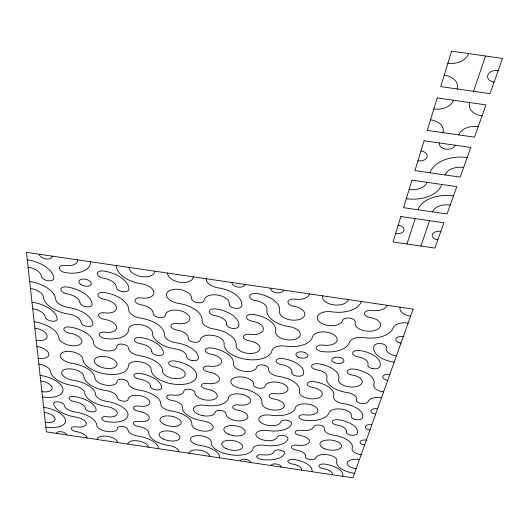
<?xml version="1.0" encoding="UTF-8"?>
<svg xmlns="http://www.w3.org/2000/svg" width="529" height="529" viewBox="0 0 529 529"><rect width="100%" height="100%" fill="white"/><g stroke="black" fill="none" stroke-linecap="round" stroke-linejoin="round"><path stroke-width="0.79" d="M406.986 244.014L415.205 218.589M420.932 246.045L429.555 220.672M473.548 91.305L485.549 56.001M56.557 433.39A5.178 2.295 12 0 1 61.43 431.776A5.178 2.295 12 0 1 66.727 434.917M87.073 437.966A10.349 4.596 11.7 0 0 76.579 431.69A5.23 2.347 11.7 0 1 71.276 428.51A5.23 2.347 11.7 0 1 76.255 426.87A10.573 4.787 11.8 0 0 86.313 423.504A10.573 4.787 11.8 0 0 75.587 417.031A21.603 9.991 12 0 1 53.694 403.733A5.402 2.493 12.3 0 1 58.765 401.941A5.402 2.493 12.3 0 1 64.3 405.32A10.798 4.992 12 0 0 75.25 411.998A21.14 9.575 11.8 0 1 96.708 425.098A10.56 4.801 11.1 0 0 107.215 431.505A10.56 4.801 11.1 0 0 117.504 428.206A5.277 2.407 10.8 0 1 122.708 426.539A5.277 2.407 10.8 0 1 127.906 429.766A10.547 4.814 10.4 0 0 138.208 436.147A20.664 9.231 10.4 0 1 158.402 448.665M43.662 407.277A21.18 9.542 12.5 0 1 65.523 420.291A21.18 9.542 12.5 0 1 45.864 427.088M44.224 412.336A10.587 4.774 12.5 0 1 55.155 418.842A10.587 4.774 12.5 0 1 45.322 422.241M97.25 439.493A10.335 4.609 11 0 1 107.327 436.299A10.335 4.609 11 0 1 117.617 442.548M127.806 444.076A10.329 4.616 10.4 0 1 138.109 440.908A10.329 4.616 10.4 0 1 148.199 447.131M178.815 451.726A10.329 4.622 9.7 0 0 168.923 445.53A21.094 9.648 9.7 0 1 148.728 432.881A10.547 4.814 10.4 0 0 138.426 426.427A5.33 2.46 10.5 0 1 133.222 423.16A5.33 2.46 10.5 0 1 138.532 421.461A10.778 5.026 10.5 0 0 149.284 417.983A10.778 5.026 10.5 0 0 138.757 411.317A5.449 2.566 10.6 0 1 133.44 407.925A5.449 2.566 10.6 0 1 138.876 406.133A11.016 5.244 10.6 0 0 149.859 402.443A11.016 5.244 10.6 0 0 139.054 395.527A11.016 5.244 10.6 0 0 128.124 399.25A5.508 2.619 11 0 1 122.688 401.088A5.508 2.619 11 0 1 117.259 397.629A11.023 5.23 11.4 0 0 106.276 390.64A22.555 10.944 11.5 0 1 83.827 376.35A11.294 5.449 12.3 0 0 72.42 369.063A11.294 5.449 12.3 0 0 61.648 372.998A11.294 5.449 12.3 0 0 73.114 380.272A22.086 10.435 12.1 0 1 95.544 394.396A11.023 5.23 11.4 0 0 106.521 401.306A21.577 10.025 11.3 0 1 128.011 414.69A21.577 10.025 11.3 0 1 106.99 421.725A5.336 2.453 11.2 0 1 101.68 418.439A5.336 2.453 11.2 0 1 106.878 416.726A10.785 5.012 11.3 0 0 117.385 413.215A10.785 5.012 11.3 0 0 106.64 406.523A22.053 10.468 11.4 0 1 84.693 392.776A11.043 5.217 12.1 0 0 73.485 385.753A22.588 10.904 12.3 0 1 50.572 371.404A11.321 5.429 13.1 0 0 38.862 364.071M219.68 457.849A20.671 9.264 9 0 0 200.306 445.451A10.554 4.827 9 0 1 190.42 439.077A10.554 4.827 9 0 1 201.45 435.856A10.554 4.827 9 0 1 211.283 442.244A21.127 9.661 8.3 0 0 230.657 454.781A21.127 9.661 8.3 0 0 253.067 448.499A10.58 4.834 7.6 0 1 264.52 445.292A21.616 10.084 7.6 0 0 287.928 438.733A5.409 2.519 7.2 0 0 283.16 435.46A5.409 2.519 7.2 0 0 277.242 437.139A10.805 5.045 7.6 0 1 265.479 440.445A10.805 5.045 7.6 0 1 255.884 433.899A10.805 5.045 7.6 0 1 267.595 430.56A22.092 10.54 7.5 0 0 291.572 423.63A5.528 2.632 7.1 0 0 286.711 420.231A5.528 2.632 7.1 0 0 280.648 422.003A11.049 5.27 7.5 0 1 268.6 425.495A11.049 5.27 7.5 0 1 258.82 418.697A11.049 5.27 7.5 0 1 270.815 415.166A22.595 11.016 7.4 0 0 295.38 407.846A11.321 5.508 6.6 0 1 307.898 404.09A11.321 5.508 6.6 0 1 317.757 411.119A11.321 5.508 6.6 0 1 305.187 414.842A5.601 2.691 6.7 0 0 298.984 416.64A5.601 2.691 6.7 0 0 303.838 420.092A22.648 11.01 6.6 0 0 328.932 412.838A11.36 5.502 5.8 0 1 341.774 409.129A11.36 5.502 5.8 0 1 351.316 416.171A5.687 2.744 5.4 0 0 356.037 419.656A5.687 2.744 5.4 0 0 362.517 417.837A22.714 10.997 5.8 0 0 343.447 403.673A11.625 5.753 5.6 0 1 333.693 396.433A23.177 11.526 6.5 0 0 313.743 381.614A5.859 2.949 6.4 0 0 307.217 383.631A5.859 2.949 6.4 0 0 312.262 387.367A11.585 5.759 6.5 0 1 322.26 394.674A11.585 5.759 6.5 0 1 309.432 398.615A11.585 5.759 6.5 0 1 299.368 391.328A23.117 11.532 7.3 0 0 278.909 376.443A11.83 6.044 7.2 0 1 268.441 368.832A5.912 3.022 7.7 0 0 263.151 364.977A5.912 3.022 7.7 0 0 256.75 367.1A11.81 6.044 8.2 0 1 244.114 371.285A11.81 6.044 8.2 0 1 233.388 363.635A23.6 12.074 9.1 0 0 211.435 347.976A5.971 3.088 9.1 0 0 205.179 350.178A5.971 3.088 9.1 0 0 210.727 354.126A11.797 6.037 9.1 0 1 221.717 361.856A11.797 6.037 9.1 0 1 209.358 366.128A5.832 2.949 9.1 0 0 203.262 368.204A5.832 2.949 9.1 0 0 208.691 371.993A11.526 5.759 9.1 0 1 219.436 379.412A11.526 5.759 9.1 0 1 207.381 383.446A5.7 2.817 9.1 0 0 201.43 385.41A5.7 2.817 9.1 0 0 206.746 389.046A11.268 5.502 9.1 0 1 217.267 396.161A11.268 5.502 9.1 0 1 205.556 399.997A11.268 5.502 9.1 0 1 194.976 392.902A5.634 2.751 9.5 0 0 189.66 389.318A5.634 2.751 9.5 0 0 183.841 391.242A11.261 5.495 9.9 0 1 172.342 395.051A5.568 2.685 9.9 0 0 166.655 396.922A5.568 2.685 9.9 0 0 171.978 400.433A11.016 5.257 9.8 0 1 182.498 407.363A22.039 10.527 9.1 0 0 203.103 420.925A10.778 5.039 9.1 0 1 213.194 427.518A10.778 5.039 9.1 0 1 202.012 430.956A10.778 5.039 9.1 0 1 191.868 424.377A21.55 10.064 9.8 0 0 171.264 410.967A11.016 5.257 9.8 0 1 160.737 404.116A22.033 10.494 10.6 0 0 139.226 390.118A11.268 5.482 10.7 0 1 128.236 382.963A5.634 2.738 11.1 0 0 122.682 379.346A5.634 2.738 11.1 0 0 117.127 381.31A11.274 5.469 11.5 0 1 106.15 385.191A11.274 5.469 11.5 0 1 94.922 378.004A22.588 10.904 12.3 0 0 71.97 363.317A11.559 5.7 12.5 0 1 60.233 355.746A11.559 5.7 12.5 0 1 71.243 351.587A11.559 5.7 12.5 0 1 82.927 359.178A23.078 11.446 11.7 0 0 105.906 374.043A23.078 11.446 11.7 0 0 128.355 365.923A11.526 5.74 10.8 0 1 139.854 361.77A11.526 5.74 10.8 0 1 151.096 369.302A23.045 11.506 10 0 0 173.333 384.074A23.045 11.506 10 0 0 196.656 375.828A23.045 11.506 10 0 0 174.649 360.976A5.826 2.943 10 0 0 168.691 363.073A5.826 2.943 10 0 0 174.253 366.875A11.519 5.753 10 0 1 185.249 374.314A11.519 5.753 10 0 1 173.532 378.414A11.519 5.753 10 0 1 162.476 370.994A23.058 11.479 10.8 0 0 139.98 355.832A11.803 6.011 11 0 1 128.481 348.082A5.905 3.002 11.4 0 0 122.662 344.161A5.905 3.002 11.4 0 0 116.849 346.356A11.817 5.998 11.9 0 1 105.364 350.701A11.817 5.998 11.9 0 1 93.6 342.911A23.673 11.949 12.8 0 0 69.524 326.968A5.991 3.055 12.9 0 0 63.864 329.25A5.991 3.055 12.9 0 0 69.947 333.27A11.836 5.971 12.8 0 1 81.975 341.126A11.836 5.971 12.8 0 1 70.84 345.576A11.836 5.971 12.8 0 1 58.759 337.747A23.739 11.896 13.7 0 0 34.16 321.738M189.025 453.254A10.335 4.629 9 0 1 199.77 450.153A10.335 4.629 9 0 1 209.458 456.322M240.14 460.918A5.178 2.314 8 0 1 245.681 459.397A5.178 2.314 8 0 1 250.369 462.452M270.848 465.527A5.184 2.314 7.4 0 1 276.502 464.019A5.184 2.314 7.4 0 1 281.097 467.061M301.596 470.136A10.382 4.635 7 0 0 292.517 464.052A5.244 2.367 7 0 1 287.928 460.971A5.244 2.367 7 0 1 293.701 459.443A20.763 9.264 7 0 1 311.852 471.676M342.647 476.292A20.816 9.258 6.4 0 0 324.905 464.112A5.257 2.361 6.3 0 0 319.02 465.626A5.257 2.361 6.3 0 0 323.497 468.694A10.408 4.629 6.4 0 1 332.377 474.751M356.143 468.793A10.659 4.821 5.6 0 1 347.308 462.571A10.659 4.821 5.6 0 1 359.456 459.496M354.516 473.343A21.325 9.634 5.6 0 1 336.814 461.037A10.626 4.827 6.3 0 0 327.775 454.755A10.626 4.827 6.3 0 0 315.853 457.902A5.31 2.414 6.6 0 1 309.954 459.456A5.31 2.414 6.6 0 1 305.378 456.329A10.6 4.827 6.9 0 0 296.128 450.02A5.356 2.466 6.9 0 1 291.459 446.826A5.356 2.466 6.9 0 1 297.364 445.213A10.831 5.039 6.8 0 0 309.333 441.894A10.831 5.039 6.8 0 0 299.897 435.38A5.475 2.572 6.8 0 1 295.142 432.061A5.475 2.572 6.8 0 1 301.193 430.361A11.069 5.264 6.7 0 0 313.439 426.89A5.541 2.632 6.3 0 1 319.635 425.137A5.541 2.632 6.3 0 1 324.376 428.523A11.102 5.257 6 0 0 333.766 435.222A21.722 10.071 6.1 0 1 352.149 448.327A10.897 5.026 5.4 0 0 361.148 454.748M40.118 375.352A22.132 10.395 12.9 0 1 62.991 389.384A22.132 10.395 12.9 0 1 42.512 396.942M40.726 380.873A11.063 5.197 12.9 0 1 52.159 387.883A11.063 5.197 12.9 0 1 41.93 391.665M364.613 445.048A5.508 2.566 5.3 0 1 360.077 441.761A5.508 2.566 5.3 0 1 366.379 440.088M369.996 429.951A5.634 2.685 5.1 0 1 365.38 426.533A5.634 2.685 5.1 0 1 371.847 424.767M36.911 346.488A11.585 5.68 13.4 0 1 48.899 354.073A11.585 5.68 13.4 0 1 38.22 358.298M375.63 414.167A5.766 2.804 4.9 0 1 370.928 410.616A5.766 2.804 4.9 0 1 377.561 408.745M381.521 397.649A11.671 5.74 4.8 0 0 368.065 401.537A5.826 2.876 5.2 0 1 361.413 403.455A5.826 2.876 5.2 0 1 356.599 399.831A11.625 5.753 5.6 0 0 346.872 392.505A23.805 12.061 5.4 0 1 326.962 377.508A11.863 6.037 6.3 0 0 316.778 369.831A6.004 3.088 6.2 0 1 311.627 365.942A6.004 3.088 6.2 0 1 318.332 363.8A23.726 12.074 6.3 0 1 338.679 379.247A11.902 6.031 5.4 0 0 348.69 386.798A11.902 6.031 5.4 0 0 362.153 382.659A11.902 6.031 5.4 0 0 352.215 375.081A6.024 3.088 5.3 0 1 347.203 371.206A6.024 3.088 5.3 0 1 354.053 369.09A23.805 12.061 5.4 0 1 373.871 384.457A11.949 6.017 4.5 0 0 383.551 391.969M34.861 328.073A11.869 5.945 13.7 0 1 47.147 335.975A11.869 5.945 13.7 0 1 36.236 340.445M31.978 302.112A24.327 12.465 14 0 1 57.205 318.815A6.07 3.121 13.5 0 1 51.551 321.156A6.07 3.121 13.5 0 1 45.322 317.056A12.16 6.229 14 0 0 32.719 308.757M387.697 380.338A6.05 3.081 4.4 0 1 382.817 376.483A6.05 3.081 4.4 0 1 389.82 374.387M29.69 281.501A24.949 13.08 14.3 0 1 55.578 298.945A12.431 6.573 13.3 0 0 68.208 307.461A24.255 12.524 13 0 1 92.886 324.092A6.057 3.134 12.6 0 1 87.08 326.413A6.057 3.134 12.6 0 1 80.99 322.333A12.127 6.262 13 0 0 68.658 314.067A24.87 13.146 13.3 0 1 43.398 297.146A12.471 6.54 14.3 0 0 30.464 288.484M396.406 355.931A12.557 6.619 3.9 0 1 386.349 347.758A6.262 3.313 4.4 0 0 381.257 343.619A6.262 3.313 4.4 0 0 374.029 345.94A25.121 13.245 3.9 0 0 394.178 362.18M27.283 259.825A25.604 13.741 14.7 0 1 53.865 278.069A6.388 3.445 14.2 0 1 47.941 280.707A6.388 3.445 14.2 0 1 41.381 276.231A12.802 6.87 14.7 0 0 28.097 267.171M400.975 343.116A6.361 3.392 3.8 0 1 395.91 338.91A6.361 3.392 3.8 0 1 403.323 336.543M408.13 323.067A12.888 6.956 3.6 0 0 393.067 328A25.656 13.959 4.6 0 1 363.707 337.621A12.504 6.639 4.9 0 0 349.404 342.303A24.916 13.304 6 0 1 321.513 351.441A6.15 3.247 6.1 0 1 316.256 347.381A6.15 3.247 6.1 0 1 323.146 345.113A12.458 6.652 6 0 0 337.118 340.418A12.458 6.652 6 0 0 326.419 332.119A12.458 6.652 6 0 0 312.507 336.861A24.85 13.311 7 0 1 285.25 346.085A12.121 6.335 7.1 0 0 271.966 350.582A24.195 12.676 8.1 0 1 246.045 359.356A24.195 12.676 8.1 0 1 224.098 343.5A12.081 6.335 9.1 0 0 212.87 335.386A12.081 6.335 9.1 0 0 200.193 339.962A6.037 3.161 9.6 0 1 193.938 342.223A6.037 3.161 9.6 0 1 188.251 338.196A12.081 6.322 10.1 0 0 176.746 330.043A6.117 3.24 10.2 0 1 170.927 325.91A6.117 3.24 10.2 0 1 177.189 323.556A12.379 6.639 10.2 0 0 189.871 318.689A12.379 6.639 10.2 0 0 178.022 310.239A12.379 6.639 10.2 0 0 165.405 315.152A6.189 3.313 10.8 0 1 159.143 317.572A6.189 3.313 10.8 0 1 153.179 313.347A12.385 6.619 11.3 0 0 141.111 304.797A6.275 3.392 11.4 0 1 135.001 300.452A6.275 3.392 11.4 0 1 141.263 297.933A12.703 6.963 11.5 0 0 153.946 292.742A12.703 6.963 11.5 0 0 141.574 283.861A26.08 14.66 11.7 0 1 116.201 265.525M77.697 259.871A13.099 7.267 14 0 1 65.378 265.419A6.46 3.538 13.8 0 0 59.301 268.143A6.46 3.538 13.8 0 0 65.874 272.726A26.199 14.534 14 0 0 90.525 261.756M52.06 256.109A6.56 3.624 14.6 0 1 45.99 258.912A6.56 3.624 14.6 0 1 39.252 254.224M154.752 271.185A13.04 7.327 11.7 0 1 141.732 276.641A13.04 7.327 11.7 0 1 129.043 267.409M193.356 276.852A13.027 7.346 10.5 0 1 179.986 282.261A13.027 7.346 10.5 0 1 167.614 273.07M206.231 278.743A13.033 7.36 9.2 0 0 218.292 287.888A25.399 13.992 9.2 0 1 241.806 305.736A6.355 3.498 8.6 0 1 235.048 308.262A6.355 3.498 8.6 0 1 229.236 303.884A12.696 6.996 9.2 0 0 217.479 295.023A12.696 6.996 9.2 0 0 204.121 300.188A6.348 3.491 9.8 0 1 197.529 302.733A6.348 3.491 9.8 0 1 191.564 298.343A12.696 6.983 10.3 0 0 179.576 289.449A12.696 6.983 10.3 0 0 166.483 294.567A12.696 6.983 10.3 0 0 178.551 303.428A24.764 13.278 10.2 0 1 202.111 320.567A12.385 6.652 9.2 0 0 213.604 328.932A24.169 12.67 9.1 0 1 236.06 345.272A12.094 6.335 8.1 0 0 247.089 353.253A12.094 6.335 8.1 0 0 260.003 348.743A12.094 6.335 8.1 0 0 249.04 340.729A6.123 3.247 8.1 0 1 243.499 336.629A6.123 3.247 8.1 0 1 250.072 334.321A12.398 6.659 8.1 0 0 263.396 329.56A12.398 6.659 8.1 0 0 252.188 321.176A6.275 3.412 8.1 0 1 246.527 316.891A6.275 3.412 8.1 0 1 253.279 314.438A24.797 13.318 8.1 0 1 275.662 331.425A12.425 6.659 7 0 0 286.658 339.724A12.425 6.659 7 0 0 300.234 334.976A12.425 6.659 7 0 0 289.317 326.651A25.485 13.999 6.9 0 1 266.96 309.439A12.716 6.996 8 0 0 255.507 300.617A6.441 3.591 8 0 1 249.708 296.134A6.441 3.591 8 0 1 256.644 293.529A25.432 13.999 8 0 1 279.543 311.29A12.742 6.996 6.9 0 0 290.791 319.966A12.742 6.996 6.9 0 0 304.75 314.92A12.742 6.996 6.9 0 0 293.582 306.218A6.454 3.591 6.8 0 1 287.941 301.755A6.454 3.591 6.8 0 1 295.056 299.169A13.073 7.366 6.7 0 0 309.485 293.899M244.907 284.423A6.52 3.683 8.6 0 1 237.957 287.108A6.52 3.683 8.6 0 1 232.013 282.526M283.637 290.104A6.527 3.683 7.4 0 1 276.508 292.768A6.527 3.683 7.4 0 1 270.722 288.212M348.3 299.599A13.113 7.36 5.5 0 1 333.521 304.823A13.113 7.36 5.5 0 1 322.412 295.797M361.247 301.504A26.232 14.726 5.5 0 1 331.716 311.826A12.775 6.989 5.8 0 0 317.354 316.778A12.775 6.989 5.8 0 0 328.132 325.467A12.775 6.989 5.8 0 0 342.554 320.567A6.401 3.491 5.2 0 1 349.828 318.081A6.401 3.491 5.2 0 1 355.177 322.425A12.828 6.976 4.6 0 0 365.81 331.015A12.828 6.976 4.6 0 0 380.457 326.062A12.828 6.976 4.6 0 0 369.897 317.44A6.5 3.577 4.5 0 1 364.567 313.023A6.5 3.577 4.5 0 1 372.032 310.483A13.172 7.346 4.3 0 0 387.168 305.306M410.597 316.15A13.238 7.32 3.2 0 1 400.136 307.21M494.073 82.174A8.623 5.978 -3.5 0 1 487.811 75.111A8.623 5.978 -3.5 0 1 498.265 70.43M468.562 53.581A17.391 12.451 -1.9 0 1 447.871 63.255M444.248 75.065A16.783 11.664 -0.6 0 1 457.122 88.965M437.84 239.802A7.241 4.338 1.6 0 1 432.266 234.552A7.241 4.338 1.6 0 1 440.849 231.358M398.205 225.162A7.194 4.358 3 0 1 403.971 230.432A7.194 4.358 3 0 1 395.599 233.653M441.867 184.469A30.418 19.381 2 0 1 406.325 198.686M426.936 182.307A15.209 9.687 2 0 1 409.142 189.508M418.055 209.782A29.697 18.204 1.1 0 1 453.492 195.928M432.543 211.884A14.845 9.099 1.1 0 1 450.239 205.047M445.101 174.954A15.48 9.833 0 0 1 463.649 167.448M430.017 172.778A30.966 19.672 0 0 1 467.18 157.563M420.985 150.91A7.803 5.092 1.4 0 1 427.115 156.987A7.803 5.092 1.4 0 1 417.93 160.856M455.211 145.23A7.961 5.237 0 0 1 445.742 149.198A7.961 5.237 0 0 1 439.652 142.989M430.527 119.792A16.042 10.719 0.7 0 1 442.998 132.64M458.722 134.902A16.174 10.659 -1.2 0 1 478.209 126.629M482.051 115.877A16.743 11.34 -2.4 0 1 469.719 102.56M453.472 100.239A16.591 11.413 -0.3 0 1 433.846 108.974M400.863 216.506L393.047 241.984L434.884 248.081L443.917 222.762L400.863 216.506M412.012 180.151L403.567 207.685L447.045 213.994L456.811 186.625L412.012 180.151M424.099 140.754L414.941 170.602L460.197 177.136L470.777 147.465L424.099 140.754M437.238 97.918L427.28 130.385L474.453 137.163L485.972 104.887L437.238 97.918M451.581 51.168L440.703 86.617L489.98 93.653L502.55 58.415L451.581 51.168M413.109 309.115L352.916 477.832L46.393 431.869L26.45 252.346L413.109 309.115M163.368 439.05A10.547 4.821 9.7 0 0 179.933 437.919A10.547 4.821 9.7 0 0 165.412 430.937A10.547 4.821 9.7 0 0 163.368 439.05M226.227 448.665A10.56 4.834 8.3 0 0 242.613 446.939A10.56 4.834 8.3 0 0 227.682 440.419A10.56 4.834 8.3 0 0 226.227 448.665M256.876 456.315A5.23 2.367 7.7 0 0 261.564 459.41A21.16 9.667 7.6 0 0 284.443 453.194A5.297 2.414 7.3 0 0 279.762 450.047A5.297 2.414 7.3 0 0 273.976 451.634A10.58 4.834 7.6 0 1 262.536 454.775A5.23 2.367 7.7 0 0 256.876 456.315M85.519 408.487A10.798 4.992 12 0 0 74.556 401.729A5.462 2.552 12.1 0 1 69.021 398.304A5.462 2.552 12.1 0 1 74.205 396.479A21.603 9.991 12 0 1 96.139 410.074A5.396 2.5 11.6 0 1 90.942 411.833A5.396 2.5 11.6 0 1 85.519 408.487M164.235 424.403A10.778 5.032 9.8 0 0 181.156 423.16A10.778 5.032 9.8 0 0 166.331 415.926A10.778 5.032 9.8 0 0 164.235 424.403M228.435 434.203A10.792 5.045 8.3 0 0 245.198 432.352A10.792 5.045 8.3 0 0 229.963 425.6A10.792 5.045 8.3 0 0 228.435 434.203M324.68 448.777A10.858 5.032 6.1 0 0 341.522 446.364A10.858 5.032 6.1 0 0 326.016 440.148A10.858 5.032 6.1 0 0 324.68 448.777M203.639 415.801A11.016 5.264 9.1 0 0 215.177 412.236A5.508 2.632 8.7 0 1 220.99 410.431A5.508 2.632 8.7 0 1 226.081 413.863A11.03 5.27 8.3 0 0 236.212 420.661A11.03 5.27 8.3 0 0 247.903 417.064A11.03 5.27 8.3 0 0 237.832 410.253A5.574 2.691 8.3 0 1 232.747 406.768A5.574 2.691 8.3 0 1 238.685 404.936A11.274 5.508 8.3 0 0 250.72 401.141A11.274 5.508 8.3 0 0 240.384 394.052A11.274 5.508 8.3 0 0 228.402 397.874A22.535 11.01 9.1 0 1 204.882 405.34A11.016 5.264 9.1 0 0 193.396 408.937A11.016 5.264 9.1 0 0 203.639 415.801M346.27 431.79A11.102 5.257 6 0 0 336.9 425.018A5.614 2.691 5.9 0 1 332.166 421.587A5.614 2.691 5.9 0 1 338.5 419.801A22.211 10.52 6 0 1 357.22 433.423A5.561 2.625 5.6 0 1 350.906 435.142A5.561 2.625 5.6 0 1 346.27 431.79M150.467 386.276A11.268 5.482 10.7 0 0 139.471 379.035A5.7 2.804 10.8 0 1 133.916 375.365A5.7 2.804 10.8 0 1 139.596 373.368A22.535 10.97 10.7 0 1 161.583 387.929A5.634 2.744 10.3 0 1 155.903 389.853A5.634 2.744 10.3 0 1 150.467 386.276M284.218 406.127A11.294 5.508 7.4 0 0 274.174 399.078A5.713 2.817 7.4 0 1 269.109 395.474A5.713 2.817 7.4 0 1 275.331 393.55A11.559 5.766 7.3 0 0 287.948 389.575A11.559 5.766 7.3 0 0 277.639 382.229A11.559 5.766 7.3 0 0 265.082 386.236A5.773 2.883 7.8 0 1 258.846 388.213A5.773 2.883 7.8 0 1 253.662 384.543A11.539 5.766 8.2 0 0 243.234 377.117A11.539 5.766 8.2 0 0 230.849 381.092A11.539 5.766 8.2 0 0 241.336 388.491A22.555 11.016 8.3 0 1 261.875 402.86A11.294 5.508 7.4 0 0 271.979 409.889A11.294 5.508 7.4 0 0 284.218 406.127M98.586 365.975A11.539 5.726 11.7 0 0 116.869 365.083A11.539 5.726 11.7 0 0 101.436 356.453A11.539 5.726 11.7 0 0 98.586 365.975M151.757 351.534A11.803 6.011 11 0 0 140.251 343.685A5.971 3.081 11 0 1 134.432 339.697A5.971 3.081 11 0 1 140.39 337.462A23.6 12.028 11 0 1 163.401 353.26A5.898 3.009 10.5 0 1 157.444 355.415A5.898 3.009 10.5 0 1 151.757 351.534M192.272 360.58A5.898 3.015 9.6 0 0 198.375 358.444A23.593 12.055 10.1 0 0 175.886 342.713A12.081 6.322 10.1 0 1 164.38 334.665A24.175 12.617 11.1 0 0 140.813 318.187A12.385 6.619 11.3 0 1 128.745 309.743A24.817 13.205 12.3 0 0 104.021 292.451A6.282 3.386 12.4 0 0 97.925 294.99A6.282 3.386 12.4 0 0 104.18 299.354A12.405 6.599 12.3 0 1 116.539 307.885A12.405 6.599 12.3 0 1 104.491 312.818A6.123 3.22 12.2 0 0 98.539 315.211A6.123 3.22 12.2 0 0 104.643 319.39A12.101 6.288 12.1 0 1 116.697 327.563A12.101 6.288 12.1 0 1 104.934 332.212A5.978 3.068 12 0 0 99.128 334.473A5.978 3.068 12 0 0 105.079 338.474A24.208 12.577 12.1 0 0 128.613 329.375A12.088 6.308 11.1 0 1 140.674 324.713A12.088 6.308 11.1 0 1 152.451 332.9A24.162 12.643 10.1 0 0 175.469 348.902A11.797 6.024 10.1 0 1 186.711 356.711A5.898 3.015 9.6 0 0 192.272 360.58M291.836 372.297A11.83 6.044 7.2 0 0 281.382 364.587A5.984 3.095 7.2 0 1 276.098 360.679A5.984 3.095 7.2 0 1 282.651 358.523A23.666 12.088 7.2 0 1 303.54 374.036A5.925 3.022 6.8 0 1 297 376.106A5.925 3.022 6.8 0 1 291.836 372.297M298.283 357.227A6.07 3.167 6.6 0 0 307.918 355.898A6.07 3.167 6.6 0 0 299.573 351.871A6.07 3.167 6.6 0 0 298.283 357.227M334.5 362.702A6.083 3.161 5.7 0 0 343.962 360.996A6.083 3.161 5.7 0 0 335.28 357.273A6.083 3.161 5.7 0 0 334.5 362.702M372.938 368.713A6.11 3.161 4.7 0 0 379.954 366.551A24.394 12.65 5.2 0 0 359.753 350.515A6.176 3.24 5.1 0 0 352.704 352.764A6.176 3.24 5.1 0 0 357.822 356.81A12.193 6.322 5.2 0 1 367.939 364.779A6.11 3.161 4.7 0 0 372.938 368.713M79.945 302.542A12.431 6.573 13.3 0 0 67.295 293.912A6.295 3.366 13.5 0 1 60.895 289.535A6.295 3.366 13.5 0 1 66.833 286.969A24.87 13.146 13.3 0 1 92.139 304.34A6.209 3.293 12.8 0 1 86.194 306.807A6.209 3.293 12.8 0 1 79.945 302.542M226.604 324.184A12.385 6.652 9.2 0 0 215.118 315.707A6.269 3.412 9.2 0 1 209.299 311.402A6.269 3.412 9.2 0 1 215.892 308.929A24.77 13.304 9.2 0 1 238.863 325.99A6.196 3.326 8.6 0 1 232.284 328.37A6.196 3.326 8.6 0 1 226.604 324.184M80.97 284.635A6.368 3.458 13.1 0 0 91.233 284.337A6.368 3.458 13.1 0 0 83.099 278.988A6.368 3.458 13.1 0 0 80.97 284.635M122.635 291.704A6.355 3.472 12 0 0 128.891 289.112A25.452 13.873 12.6 0 0 103.532 271.027A6.447 3.558 12.7 0 0 97.276 273.724A6.447 3.558 12.7 0 0 103.697 278.287A12.722 6.937 12.6 0 1 116.373 287.273A6.355 3.472 12 0 0 122.635 291.704"/></g></svg>
